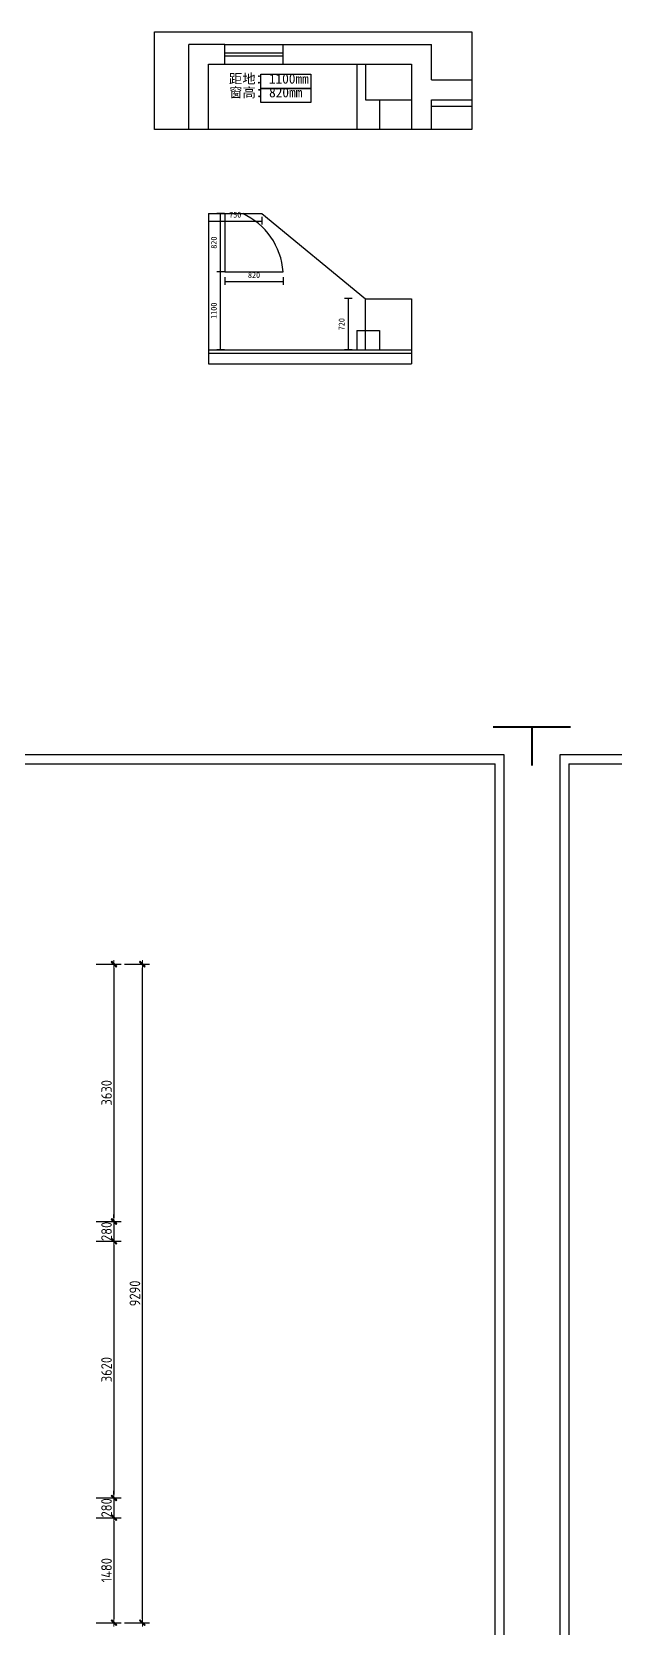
# Model space of a CAD drawing. Header units: millimetres. Extents: x -58733 to 427521, y -235734 to 553534.
# Drawn here: x 104834 to 113053, y -201917 to -179400 of the extents above; entities that cross this region are included whole.
import ezdxf
from ezdxf.xclip import XClip

# ---------------------------------------------------------------- set-up
doc = ezdxf.new("R2010")
doc.units = ezdxf.units.MM
doc.header["$XCLIPFRAME"] = 0
doc.linetypes.add('ACAD_ISO03W100', pattern=[30, 12, -18])
for name, color, linetype in [('00-墙体', 7, 'Continuous'), ('1原始-门窗洞口尺寸', 4, 'Continuous'), ('图框', 251, 'Continuous'), ('目录文字', 8, 'Continuous')]:
    doc.layers.add(name, color=color, linetype=linetype)
doc.layers.add('墙体', color=7, linetype='Continuous', lineweight=30)
doc.styles.add('CCD_DIM', font='ARCHS.SHX')
doc.styles.get("Standard").update_dxf_attribs({"font": 'simsun.ttc'})
doc.styles.add('YQ_DIM', font='SUPEROS.SHX', dxfattribs={"width": 0.8, "bigfont": 'HZDX.SHX'})
doc.styles.add('宋体', font='simsun.ttc', dxfattribs={"height": 120})
doc.styles.add('英文', font='simhei.ttf')
doc.styles.add('黑体', font='simhei.ttf')
doc.dimstyles.new('J内小标小字', dxfattribs={"dimscale": 1.2, "dimtxt": 70, "dimasz": 10, "dimexe": 40, "dimexo": 0, "dimgap": 40, "dimtad": 1, "dimdec": 0, "dimrnd": 5, "dimtxsty": '黑体', "dimblk": 'ARCHTICK', "dimcen": 2.5, "dimclrd": 251, "dimclre": 251, "dimclrt": 2, "dimadec": 0, "dimazin": 0, "dimtfac": 1, "dimtdec": 0, "dimtix": 1, "dimtmove": 1, "dimatfit": 3, "dimldrblk": 'DOT', "dimfxl": 50, "dimfxlon": 1, "dimarcsym": 0})
doc.dimstyles.new('海龍1：50', dxfattribs={"dimscale": 50, "dimtxt": 3, "dimasz": 1, "dimexe": 2, "dimexo": 2, "dimgap": 0.6, "dimtad": 1, "dimdec": 0, "dimrnd": 5, "dimdsep": 46, "dimtxsty": 'CCD_DIM', "dimblk": 'WS-cj', "dimcen": 1, "dimclrd": 242, "dimclre": 242, "dimclrt": 2, "dimadec": 0, "dimazin": 2, "dimtfac": 1, "dimtdec": 0, "dimtix": 1, "dimtmove": 2, "dimatfit": 3, "dimldrblk": 'CCD_Leader_Arrow', "dimfxl": 5, "dimfxlon": 1, "dimtolj": 1, "dimarcsym": 0})

# ---------------------------------------------------------------- blocks, each defined once
blk = doc.blocks.new('G$C7427193E')
for p, q in [((0, 0), (0, 8960)), ((510, 8960), (0, 8960)), ((510, 8680), (510, 8960)), ((1330, 8680), (1330, 8960)), ((1330, 8960), (3420, 8960)), ((3420, 8460), (3420, 8960)), ((280, 2840), (280, 8680)), ((280, 8680), (510, 8680)), ((1330, 8680), (3140, 8680)), ((2490, 8680), (2490, 8180)), ((3140, 8680), (3140, 6640)), ((3420, 8460), (4290, 8460)), ((4290, 8180), (4290, 8460)), ((5730, 8180), (5730, 8460)), ((5730, 8460), (6880, 8460)), ((6880, 3960), (6880, 8460)), ((2490, 8180), (3140, 8180)), ((3420, 6640), (3420, 8180)), ((3420, 8180), (4290, 8180)), ((5730, 8180), (6600, 8180)), ((6600, 5230), (6600, 8180)), ((3140, 6640), (3420, 6640)), ((3140, 5940), (3420, 5940)), ((3140, 5940), (3140, 4240)), ((3420, 5940), (3420, 4970)), ((4350, 5230), (4350, 4970)), ((4350, 5230), (6600, 5230)), ((3420, 4970), (3140, 4970)), ((4350, 4970), (6600, 4970)), ((6600, 4970), (6600, 4240)), ((3140, 4240), (2490, 4240)), ((2490, 4240), (2490, 2840)), ((3140, 4240), (6600, 4240)), ((2770, 3960), (2770, 2840)), ((2770, 3960), (6880, 3960)), ((370, 2840), (280, 2840)), ((370, 2840), (370, 2560)), ((2490, 2840), (1010, 2840)), ((1010, 2840), (1010, 2560)), ((2770, 2840), (3980, 2840)), ((3980, 2840), (3980, 0)), ((280, 465), (280, 2560)), ((370, 2560), (280, 2560)), ((1010, 2560), (3700, 2560)), ((2490, 2420), (2490, 2560)), ((2750, 2560), (2750, 2420)), ((3700, 2560), (3700, 280)), ((2750, 2420), (2490, 2420)), ((2490, 1660), (2750, 1660)), ((2490, 1660), (2490, 465)), ((2750, 1660), (2750, 280)), ((280, 465), (465, 280)), ((2490, 465), (2305, 280)), ((465, 280), (2305, 280)), ((2750, 280), (3700, 280)), ((0, 0), (3980, 0))]:
    blk.add_line(p, q)
at = {"color": 12}
for p, q in [((510, 8960), (1330, 8960)), ((510, 8680), (1330, 8680)), ((4290, 8460), (5730, 8460)), ((4290, 8180), (5730, 8180))]:
    blk.add_line(p, q, dxfattribs=at)
at = {"color": 251}
for p, q in [((2370, 8680), (2370, 2840)), ((2690, 8180), (2690, 4240)), ((3420, 8090), (6600, 8090)), ((280, 6790), (3140, 6790)), ((3420, 6790), (6600, 6790)), ((280, 6650), (1020, 6650)), ((1020, 6650), (1020, 4300)), ((3140, 6640), (3140, 5940)), ((3420, 6640), (3420, 5940)), ((3420, 5610), (6600, 5610)), ((4350, 5230), (3420, 5230)), ((4350, 4970), (3420, 4970)), ((2370, 4300), (280, 4300)), ((3140, 4290), (6600, 4290)), ((2370, 3980), (280, 3980)), ((1010, 2840), (370, 2840)), ((1010, 2560), (370, 2560)), ((2750, 1660), (2750, 2560)), ((3650, 2560), (3650, 280)), ((2490, 1660), (2490, 2420))]:
    blk.add_line(p, q, dxfattribs=at)
at = {"layer": '00-墙体', "color": 42}
for p, q in [((510, 8840), (1330, 8840)), ((510, 8800), (1330, 8800)), ((4290, 8340), (5730, 8340)), ((4290, 8300), (5730, 8300))]:
    blk.add_line(p, q, dxfattribs=at)
at = {"layer": '00-墙体', "color": 8, "linetype": 'ACAD_ISO03W100', "ltscale": 5}
for p, q in [((3140, 5840), (280, 5840)), ((3140, 5630), (280, 5630))]:
    blk.add_line(p, q, dxfattribs=at)
at = {"layer": '1原始-门窗洞口尺寸', "color": 4, "linetype": 'ByBlock'}
for points in [[(1720, 8339), (1014, 8339), (1014, 8539), (1720, 8539)], [(1720, 8139), (1014, 8139), (1014, 8339), (1720, 8339)], [(5618, 7787), (4912, 7787), (4912, 7987), (5618, 7987)], [(5618, 7587), (4912, 7587), (4912, 7787), (5618, 7787)]]:
    blk.add_lwpolyline(points, close=True, dxfattribs=at)
at = {"layer": '1原始-门窗洞口尺寸', "linetype": 'Continuous', "char_height": 137.5, "attachment_point": 3, "style": '宋体'}
for s, insert in [('距地：1100mm', (1691, 8544)), ('窗高：820mm', (1600, 8351)), ('距地：260mm', (5490, 7991)), ('窗高：280mm', (5498, 7799))]:
    blk.add_mtext(s, dxfattribs=dict(at, insert=insert))
blk = doc.blocks.new('_ArchTick')
at = {"color": 0, "linetype": 'ByBlock', "const_width": 0.15}
blk.add_lwpolyline([(-0.5, -0.5), (0.5, 0.5)], dxfattribs=at)
blk = doc.blocks.new('*D27')
at = {"color": 251, "lineweight": -2}
for p, q in [((107554, -182861), (107554, -182969)), ((107554, -182921), (108374, -182921)), ((108374, -182861), (108374, -182969))]:
    blk.add_line(p, q, dxfattribs=at)
at = {"layer": 'Defpoints', "color": 0}
for p in [(107554, -182783), (108374, -182783), (108374, -182921)]:
    blk.add_point(p, dxfattribs=at)
at = {"color": 251, "lineweight": -2, "xscale": 12, "yscale": 12, "zscale": 12, "rotation": 180}
blk.add_blockref('_ArchTick', (107554, -182921), dxfattribs=at)
at = {"color": 251, "lineweight": -2, "xscale": 12, "yscale": 12, "zscale": 12}
blk.add_blockref('_ArchTick', (108374, -182921), dxfattribs=at)
at = {"color": 2, "insert": (107964, -182831), "char_height": 84, "attachment_point": 5, "style": '黑体'}
blk.add_mtext('820', dxfattribs=at)
blk = doc.blocks.new('_Dot')
at = {"color": 0, "linetype": 'ByBlock', "lineweight": -2}
blk.add_line((-0.5, 0), (-1, 0), dxfattribs=at)
at = {"color": 0, "linetype": 'ByBlock', "const_width": 0.5}
blk.add_lwpolyline([(-0.25, 0, 1), (0.25, 0, 1)], format="xyb", close=True, dxfattribs=at)
blk = doc.blocks.new('*D28')
at = {"color": 251, "lineweight": -2}
for p, q in [((107548, -181963), (107440, -181963)), ((107488, -181963), (107488, -182783)), ((107548, -182783), (107440, -182783))]:
    blk.add_line(p, q, dxfattribs=at)
at = {"layer": 'Defpoints', "color": 0}
for p in [(107554, -181963), (107488, -182783), (107554, -182783)]:
    blk.add_point(p, dxfattribs=at)
at = {"color": 251, "lineweight": -2, "xscale": 12, "yscale": 12, "zscale": 12}
for p, rotation in [((107488, -181963), 90), ((107488, -182783), 270)]:
    blk.add_blockref('_ArchTick', p, dxfattribs=dict(at, rotation=rotation))
at = {"color": 2, "insert": (107398, -182373), "char_height": 84, "attachment_point": 5, "rotation": 90, "style": '黑体'}
blk.add_mtext('820', dxfattribs=at)
blk = doc.blocks.new('*D29')
at = {"color": 251, "lineweight": -2}
for p, q in [((107548, -182783), (107440, -182783)), ((107488, -182783), (107488, -183883)), ((107548, -183883), (107440, -183883))]:
    blk.add_line(p, q, dxfattribs=at)
at = {"layer": 'Defpoints', "color": 0}
for p in [(107554, -182783), (107488, -183883), (107613, -183883)]:
    blk.add_point(p, dxfattribs=at)
at = {"color": 251, "lineweight": -2, "xscale": 12, "yscale": 12, "zscale": 12}
for p, rotation in [((107488, -182783), 90), ((107488, -183883), 270)]:
    blk.add_blockref('_ArchTick', p, dxfattribs=dict(at, rotation=rotation))
at = {"color": 2, "insert": (107398, -183333), "char_height": 84, "attachment_point": 5, "rotation": 90, "style": '黑体'}
blk.add_mtext('1100', dxfattribs=at)
blk = doc.blocks.new('*D31')
at = {"color": 251, "lineweight": -2}
for p, q in [((109349, -183163), (109241, -183163)), ((109289, -183163), (109289, -183883)), ((109349, -183883), (109241, -183883))]:
    blk.add_line(p, q, dxfattribs=at)
at = {"layer": 'Defpoints', "color": 0}
for p in [(109534, -183163), (109289, -183883), (109534, -183883)]:
    blk.add_point(p, dxfattribs=at)
at = {"color": 251, "lineweight": -2, "xscale": 12, "yscale": 12, "zscale": 12}
for p, rotation in [((109289, -183163), 90), ((109289, -183883), 270)]:
    blk.add_blockref('_ArchTick', p, dxfattribs=dict(at, rotation=rotation))
at = {"color": 2, "insert": (109199, -183523), "char_height": 84, "attachment_point": 5, "rotation": 90, "style": '黑体'}
blk.add_mtext('720', dxfattribs=at)
blk = doc.blocks.new('*D32')
at = {"color": 251, "lineweight": -2}
for p, q in [((107324, -182010), (107324, -182118)), ((107324, -182070), (108074, -182070)), ((108074, -182010), (108074, -182118))]:
    blk.add_line(p, q, dxfattribs=at)
at = {"layer": 'Defpoints', "color": 0}
for p in [(107324, -181963), (108074, -181963), (108074, -182070)]:
    blk.add_point(p, dxfattribs=at)
at = {"color": 251, "lineweight": -2, "xscale": 12, "yscale": 12, "zscale": 12, "rotation": 180}
blk.add_blockref('_ArchTick', (107324, -182070), dxfattribs=at)
at = {"color": 251, "lineweight": -2, "xscale": 12, "yscale": 12, "zscale": 12}
blk.add_blockref('_ArchTick', (108074, -182070), dxfattribs=at)
at = {"color": 2, "insert": (107699, -181979), "char_height": 84, "attachment_point": 5, "style": '黑体'}
blk.add_mtext('750', dxfattribs=at)
blk = doc.blocks.new('WS-cj')
blk.add_hatch(color=1).paths.add_polyline_path([(0.59, 0.82), (-0.82, -0.59), (-0.59, -0.82), (0.82, 0.59)])
at = {"color": 1, "linetype": 'ByBlock', "lineweight": 0}
for p, q in [((-1.1, 0), (0, 0)), ((0, 0), (1.1, 0))]:
    blk.add_line(p, q, dxfattribs=at)
at = {"color": 1}
blk.add_lwpolyline([(0.59, 0.82), (-0.82, -0.59), (-0.59, -0.82), (0.82, 0.59)], close=True, dxfattribs=at)
blk = doc.blocks.new('*D711')
at = {"color": 242, "lineweight": -2}
for p, q in [((105740, -192551), (106090, -192551)), ((105990, -192601), (105990, -196131)), ((105740, -196181), (106090, -196181))]:
    blk.add_line(p, q, dxfattribs=at)
at = {"layer": 'Defpoints', "color": 0}
for p in [(105590, -192551), (105590, -196181), (105990, -196181)]:
    blk.add_point(p, dxfattribs=at)
at = {"color": 242, "lineweight": -2, "xscale": 50, "yscale": 50, "zscale": 50}
for p, rotation in [((105990, -192551), 90), ((105990, -196181), 270)]:
    blk.add_blockref('WS-cj', p, dxfattribs=dict(at, rotation=rotation))
at = {"color": 2, "insert": (105885, -194366), "char_height": 150, "attachment_point": 5, "rotation": 90, "style": 'CCD_DIM'}
blk.add_mtext('\\A1;3630', dxfattribs=at)
blk = doc.blocks.new('CCD_Leader_Arrow')
at = {"color": 1, "linetype": 'ByBlock'}
blk.add_line((0, 0), (-1, 0), dxfattribs=at)
for points in [[(-0.86, 0.67), (-0.6, 0.85), (-0.24, 0), (0, 0)], [(-0.86, -0.67), (-0.6, -0.85), (-0.24, 0), (0, 0)]]:
    blk.add_solid(points, dxfattribs=at)
blk = doc.blocks.new('*D712')
at = {"color": 242, "lineweight": -2}
for p, q in [((105990, -196131), (105990, -196081)), ((105740, -196181), (106090, -196181)), ((105990, -196181), (105990, -196461)), ((105740, -196461), (106090, -196461)), ((105990, -196511), (105990, -196561))]:
    blk.add_line(p, q, dxfattribs=at)
at = {"layer": 'Defpoints', "color": 0}
for p in [(105590, -196181), (105590, -196461), (105990, -196461)]:
    blk.add_point(p, dxfattribs=at)
at = {"color": 242, "lineweight": -2, "xscale": 50, "yscale": 50, "zscale": 50}
for p, rotation in [((105990, -196181), 270), ((105990, -196461), 90)]:
    blk.add_blockref('WS-cj', p, dxfattribs=dict(at, rotation=rotation))
at = {"color": 2, "insert": (105885, -196321), "char_height": 150, "attachment_point": 5, "rotation": 90, "style": 'CCD_DIM'}
blk.add_mtext('\\A1;280', dxfattribs=at)
blk = doc.blocks.new('*D713')
at = {"color": 242, "lineweight": -2}
for p, q in [((105740, -196461), (106090, -196461)), ((105990, -196511), (105990, -200031)), ((105740, -200081), (106090, -200081))]:
    blk.add_line(p, q, dxfattribs=at)
at = {"layer": 'Defpoints', "color": 0}
for p in [(105590, -196461), (105590, -200081), (105990, -200081)]:
    blk.add_point(p, dxfattribs=at)
at = {"color": 242, "lineweight": -2, "xscale": 50, "yscale": 50, "zscale": 50}
for p, rotation in [((105990, -196461), 90), ((105990, -200081), 270)]:
    blk.add_blockref('WS-cj', p, dxfattribs=dict(at, rotation=rotation))
at = {"color": 2, "insert": (105885, -198271), "char_height": 150, "attachment_point": 5, "rotation": 90, "style": 'CCD_DIM'}
blk.add_mtext('\\A1;3620', dxfattribs=at)
blk = doc.blocks.new('*D714')
at = {"color": 242, "lineweight": -2}
for p, q in [((105740, -200081), (106090, -200081)), ((105990, -200031), (105990, -199981)), ((105990, -200081), (105990, -200361)), ((105740, -200361), (106090, -200361)), ((105990, -200411), (105990, -200461))]:
    blk.add_line(p, q, dxfattribs=at)
at = {"layer": 'Defpoints', "color": 0}
for p in [(105590, -200081), (105590, -200361), (105990, -200361)]:
    blk.add_point(p, dxfattribs=at)
at = {"color": 242, "lineweight": -2, "xscale": 50, "yscale": 50, "zscale": 50}
for p, rotation in [((105990, -200081), 270), ((105990, -200361), 90)]:
    blk.add_blockref('WS-cj', p, dxfattribs=dict(at, rotation=rotation))
at = {"color": 2, "insert": (105885, -200221), "char_height": 150, "attachment_point": 5, "rotation": 90, "style": 'CCD_DIM'}
blk.add_mtext('\\A1;280', dxfattribs=at)
blk = doc.blocks.new('*D715')
at = {"color": 242, "lineweight": -2}
for p, q in [((105740, -200361), (106090, -200361)), ((105990, -200411), (105990, -201791)), ((105740, -201841), (106090, -201841))]:
    blk.add_line(p, q, dxfattribs=at)
at = {"layer": 'Defpoints', "color": 0}
for p in [(105590, -200361), (105590, -201841), (105990, -201841)]:
    blk.add_point(p, dxfattribs=at)
at = {"color": 242, "lineweight": -2, "xscale": 50, "yscale": 50, "zscale": 50}
for p, rotation in [((105990, -200361), 90), ((105990, -201841), 270)]:
    blk.add_blockref('WS-cj', p, dxfattribs=dict(at, rotation=rotation))
at = {"color": 2, "insert": (105885, -201101), "char_height": 150, "attachment_point": 5, "rotation": 90, "style": 'CCD_DIM'}
blk.add_mtext('\\A1;1480', dxfattribs=at)
blk = doc.blocks.new('*D716')
at = {"color": 242, "lineweight": -2}
for p, q in [((106140, -192551), (106490, -192551)), ((106390, -201791), (106390, -192601)), ((106140, -201841), (106490, -201841))]:
    blk.add_line(p, q, dxfattribs=at)
at = {"layer": 'Defpoints', "color": 0}
for p in [(105590, -192551), (106390, -192551), (105590, -201841)]:
    blk.add_point(p, dxfattribs=at)
at = {"color": 242, "lineweight": -2, "xscale": 50, "yscale": 50, "zscale": 50}
for p, rotation in [((106390, -192551), 90), ((106390, -201841), 270)]:
    blk.add_blockref('WS-cj', p, dxfattribs=dict(at, rotation=rotation))
at = {"color": 2, "insert": (106285, -197196), "char_height": 150, "attachment_point": 5, "rotation": 90, "style": 'CCD_DIM'}
blk.add_mtext('\\A1;9290', dxfattribs=at)
blk = doc.blocks.new('图框1比60')
h = blk.add_hatch(color=8)
edge = h.paths.add_edge_path()
edge.add_ellipse((163710, 45505), major_axis=(-0.2, 29.4), ratio=1, start_angle=269.6878, end_angle=449.6878)
edge.add_ellipse((163710, 45505), major_axis=(-0.2, 29.4), ratio=1, start_angle=89.5622, end_angle=269.5622)
edge = h.paths.add_edge_path(flags=16)
edge.add_ellipse((163710, 45505), major_axis=(0, 24.9), ratio=1, start_angle=269.966, end_angle=449.966)
edge.add_ellipse((163710, 45505), major_axis=(0, 24.9), ratio=1, start_angle=89.8872, end_angle=269.8872)
h = blk.add_hatch(color=8)
h.paths.add_polyline_path([(162213, 45056), (162434, 45236), (162401, 45277), (162213, 45124), (162025, 45277), (161992, 45236)])
h.paths.add_polyline_path([(162213, 44882), (162401, 44729), (162434, 44770), (162213, 44950), (161992, 44770), (162025, 44729)])
h = blk.add_hatch(color=8)
h.paths.add_polyline_path([(162044, 45193), (161992, 45236), (161992, 44770), (162044, 44813)])
h.paths.add_polyline_path([(162434, 45236), (162381, 45193), (162381, 44813), (162434, 44770)])
blk.add_hatch(color=8).paths.add_polyline_path([(162610, 45245), (162610, 45227), (166263, 45227), (166263, 45245)])
at = {"layer": '目录文字'}
h = blk.add_hatch(color=8, dxfattribs=at)
edge = h.paths.add_edge_path()
edge.add_ellipse((163710, 45505), major_axis=(-0.2, 29.4), ratio=1, start_angle=89.5622, end_angle=269.5622)
edge.add_ellipse((163710, 45505), major_axis=(-0.2, 29.4), ratio=1, start_angle=269.6621, end_angle=449.6621)
edge = h.paths.add_edge_path(flags=16)
edge.add_ellipse((163710, 45505), major_axis=(0, 24.9), ratio=1, start_angle=90.0288, end_angle=270.0288, ccw=False)
edge.add_ellipse((163710, 45505), major_axis=(0, 24.9), ratio=1, start_angle=-89.8872, end_angle=90.1128, ccw=False)
h.paths.add_polyline_path([(163689, 45539), (163733, 45539), (163733, 45472), (163689, 45472)], flags=9)
at = {"color": 8}
for p, q in [((176692, 45797), (176692, 44297)), ((161992, 45236), (162025, 45277)), ((161992, 45236), (161992, 44770)), ((161992, 45236), (162213, 45056)), ((162025, 45277), (162213, 45124)), ((162044, 45193), (162044, 44813)), ((162213, 45124), (162401, 45277)), ((162213, 45056), (162434, 45236)), ((162381, 45193), (162381, 44813)), ((162401, 45277), (162434, 45236)), ((162434, 45236), (162434, 44770)), ((166263, 45245), (162610, 45245)), ((166263, 45227), (162610, 45227)), ((166263, 45227), (166263, 45245)), ((161992, 44770), (162213, 44950)), ((162213, 44950), (162434, 44770)), ((161992, 44770), (162025, 44729)), ((162025, 44729), (162213, 44882)), ((162213, 44882), (162401, 44729)), ((162401, 44729), (162434, 44770))]:
    blk.add_line(p, q, dxfattribs=at)
blk.add_ellipse((163710, 45505, 0), major_axis=(0.1, 29.4), ratio=1, start_param=1.575118209033049, end_param=7.858303516212636, dxfattribs=at)
at = {"layer": '图框', "color": 121}
for p, q in [((161670, 61389), (161670, 44157)), ((186038, 61389), (161670, 61389)), ((186038, 44157), (186038, 61389)), ((161670, 44157), (186038, 44157))]:
    blk.add_line(p, q, dxfattribs=at)
at = {"layer": '图框', "color": 8}
for p, q in [((161809, 61249), (161809, 44297)), ((161809, 61249), (161809, 45797)), ((161809, 61249), (185898, 61249)), ((185898, 44297), (185898, 61249)), ((185898, 45797), (185898, 61249)), ((161809, 45797), (185898, 45797)), ((161809, 45797), (185898, 45797)), ((166465, 45797), (166465, 44297)), ((167511, 45797), (167511, 45305)), ((170675, 45797), (170675, 44297)), ((176692, 45797), (176692, 44297)), ((179360, 44297), (179360, 45797)), ((182010, 45797), (182010, 44297)), ((183644, 44297), (183644, 45797)), ((170675, 45305), (166465, 45305)), ((182010, 45047), (179360, 45047)), ((183644, 45047), (182010, 45047)), ((179360, 44672), (176692, 44672)), ((182010, 44672), (179360, 44672)), ((183644, 44672), (182010, 44672)), ((161809, 44297), (185898, 44297))]:
    blk.add_line(p, q, dxfattribs=at)
at = {"layer": '图框', "color": 121, "const_width": 28.3}
for points in [[(161841, 61818), (161241, 61818), (161241, 61217)], [(185866, 61818), (186467, 61818), (186467, 61217)], [(161841, 43728), (161241, 43728), (161241, 44329)], [(185866, 43728), (186467, 43728), (186467, 44329)]]:
    blk.add_lwpolyline(points, dxfattribs=at)
at = {"layer": '目录文字', "color": 8}
blk.add_line((162610, 45245), (162610, 45227), dxfattribs=at)
blk.add_ellipse((163710, 45505, 0), major_axis=(0.4, 24.9), ratio=1, start_param=1.571448490114663, end_param=7.854633797294249, dxfattribs=at)
for s, height, style, width, p in [('资质证书', 123.8, '宋体', 0.999898, (166569, 45595)), ('图纸名称：', 123.3, '黑体', 0.999898, (176753, 45540)), ('客户签字：', 123.8, '宋体', 0.999898, (179405, 45596)), ('日  期:', 123.8, '宋体', 0.999898, (182048, 45618)), ('图 号：', 139.1, '宋体', 0.999898, (183761, 45526)), ('易路I荣昕', 164.1, '黑体', 0.999898, (162621, 45292)), ('R', 44.9, 'YQ_DIM', 0.8, (163698, 45483, 0)), ('编    号：', 123.8, '宋体', 0.999898, (166569, 45359)), ('项目名称:', 123.3, '黑体', 0.999898, (170866, 45468)), ('SHANGHAI RONGXIN JIANZHU ZHUANGSHI SHEJI GONGCHENG CO.,LTD', 61.54, '英文', 0.999898, (163713, 45273)), ('1. 本设计之知识产权属上海易路荣昕建筑装饰设计工', 92.51, '黑体', 0.999898, (167491, 45076)), ('2020.10.26', 123.8, '宋体', 0.999898, (182251, 45272)), ('TEL:56775390', 111.72, '英文', 0.999898, (162641, 44867)), ('ADD：沪太路2899弄36号', 111.72, '英文', 0.999898, (162644, 45007)), ('www.w5258.com', 111.72, '英文', 0.999898, (163695, 44867)), ('程有限公司任何复印或使用，均需获得书面授权。', 92.51, '黑体', 0.999898, (167498, 44904)), ('台儿庄路363弄67号603室', 258.72, '宋体', 0.999898, (171666, 44826)), ('设计师签字:', 123.8, '宋体', 0.999898, (179372, 44829)), ('审 核:', 123.8, '宋体', 0.999898, (182025, 44798)), ('FAX:66301538', 111.72, '英文', 0.999898, (162642, 44721)), ('root@w5258.com rxw5258@yahoo.com.cn', 111.72, '英文', 0.999898, (163600, 44737)), ('备    注：', 123.8, '宋体', 0.999898, (166569, 44788)), ('2. 切勿以此度量此图，一切应依图内数字所示为准。', 92.51, '黑体', 0.999898, (167500, 44693)), ('3. 所有在图纸上表示的尺寸,须在现场复核和修正。', 92.51, '黑体', 0.999898, (167500, 44438)), ('比例:  1:60', 123.8, '宋体', 0.999898, (176769, 44448)), ('制 图：', 123.8, '宋体', 0.999898, (179407, 44425)), ('校 对：', 123.8, '宋体', 0.999898, (182041, 44438))]:
    blk.add_text(s, height=height, dxfattribs=dict(at, style=style, width=width)).set_placement(p)
at = {"layer": '目录文字', "width": 1}
blk.add_text('JZ-3101080001', height=157.18, dxfattribs=at).set_placement((167687, 45465))

msp = doc.modelspace()

# ---------------------------------------------------------------- linework, layer by layer
for p, q in [((107324.1, -181963.4), (107324.1, -184083.4)), ((107324.1, -181963.4), (108074.1, -181963.4)), ((108074.1, -181963.4), (109534.1, -183163.4)), ((109534.1, -183883.4), (109534.1, -183163.4)), ((109534.1, -183163.4), (110184.1, -183163.4)), ((110184.1, -183163.4), (110184.1, -184083.4)), ((107324.1, -183883.4), (110184.1, -183883.4)), ((107324.1, -183933.4), (110184.1, -183933.4)), ((107324.1, -184083.4), (110184.1, -184083.4))]:
    msp.add_line(p, q)
at = {"color": 5}
for p, q in [((107554.1, -181963.4), (107554.1, -182783.4)), ((107554.1, -182783.4), (108374.1, -182783.4))]:
    msp.add_line(p, q, dxfattribs=at)
at = {"color": 251}
for p, q in [((109414.1, -183613.4), (109734.1, -183613.4)), ((109414.1, -183613.4), (109414.1, -183883.4)), ((109734.1, -183613.4), (109734.1, -183883.4))]:
    msp.add_line(p, q, dxfattribs=at)
msp.add_lwpolyline([(106560.5, -179400.1), (111035, -179400.1), (111035, -180776.9), (106560.5, -180776.9)], close=True)
at = {"color": 5}
msp.add_arc((107400, -182852.4), 976.5, 4.05248, 65.55555, dxfattribs=at)

# ---------------------------------------------------------------- block references
ref = msp.add_blockref('G$C7427193E', (107044.1, -188536))
XClip(ref).set_block_clipping_path([(-483.570216113, 7759.1757537596), (3990.9388023123, 9135.9477594289)])
at = {"layer": '墙体', "color": 0, "xscale": 0.9120113186390109, "yscale": 0.9120113186390109, "zscale": 0.9120113186390109}
for p in [(-58178.6, -245583.6), (-35172.4, -245583.6)]:
    msp.add_blockref('图框1比60', p, dxfattribs=at)

# ---------------------------------------------------------------- dimensions: what is measured, and where the dimension line sits
for base, p1, p2, picture, middle in [((108074.1, -182069.9), (107324.1, -181963.4), (108074.1, -181963.4), '*D32', (107699.1, -181979.4)), ((108374.1, -182921.4), (107554.1, -182783.4), (108374.1, -182783.4), '*D27', (107964.1, -182831))]:
    dim = msp.add_linear_dim(base=base, p1=p1, p2=p2, dimstyle='J内小标小字')
    dim.commit()
    dim.dimension.update_dxf_attribs({"geometry": picture, "text_midpoint": middle})
for base, p1, p2, dimstyle, picture, middle in [((107488.3, -182783.4), (107554.1, -181963.4), (107554.1, -182783.4), 'J内小标小字', '*D28', (107397.8, -182373.4)), ((107488.3, -183883.4), (107554.1, -182783.4), (107613.4, -183883.4), 'J内小标小字', '*D29', (107397.8, -183333.4)), ((109289.4, -183883.4), (109534.1, -183163.4), (109534.1, -183883.4), 'J内小标小字', '*D31', (109198.9, -183523.4)), ((105990.1, -196180.6), (105590.1, -192550.6), (105590.1, -196180.6), '海龍1：50', '*D711', (105885.1, -194365.6)), ((106390.1, -192550.6), (105590.1, -201840.6), (105590.1, -192550.6), '海龍1：50', '*D716', (106285.1, -197195.6)), ((105990.1, -196460.6), (105590.1, -196180.6), (105590.1, -196460.6), '海龍1：50', '*D712', (105885.1, -196320.6)), ((105990.1, -200080.6), (105590.1, -196460.6), (105590.1, -200080.6), '海龍1：50', '*D713', (105885.1, -198270.6)), ((105990.1, -200360.6), (105590.1, -200080.6), (105590.1, -200360.6), '海龍1：50', '*D714', (105885.1, -200220.6)), ((105990.1, -201840.6), (105590.1, -200360.6), (105590.1, -201840.6), '海龍1：50', '*D715', (105885.1, -201100.6))]:
    dim = msp.add_linear_dim(base=base, p1=p1, p2=p2, angle=90, dimstyle=dimstyle)
    dim.commit()
    dim.dimension.update_dxf_attribs({"geometry": picture, "text_midpoint": middle})

doc.saveas('drawing.dxf')
